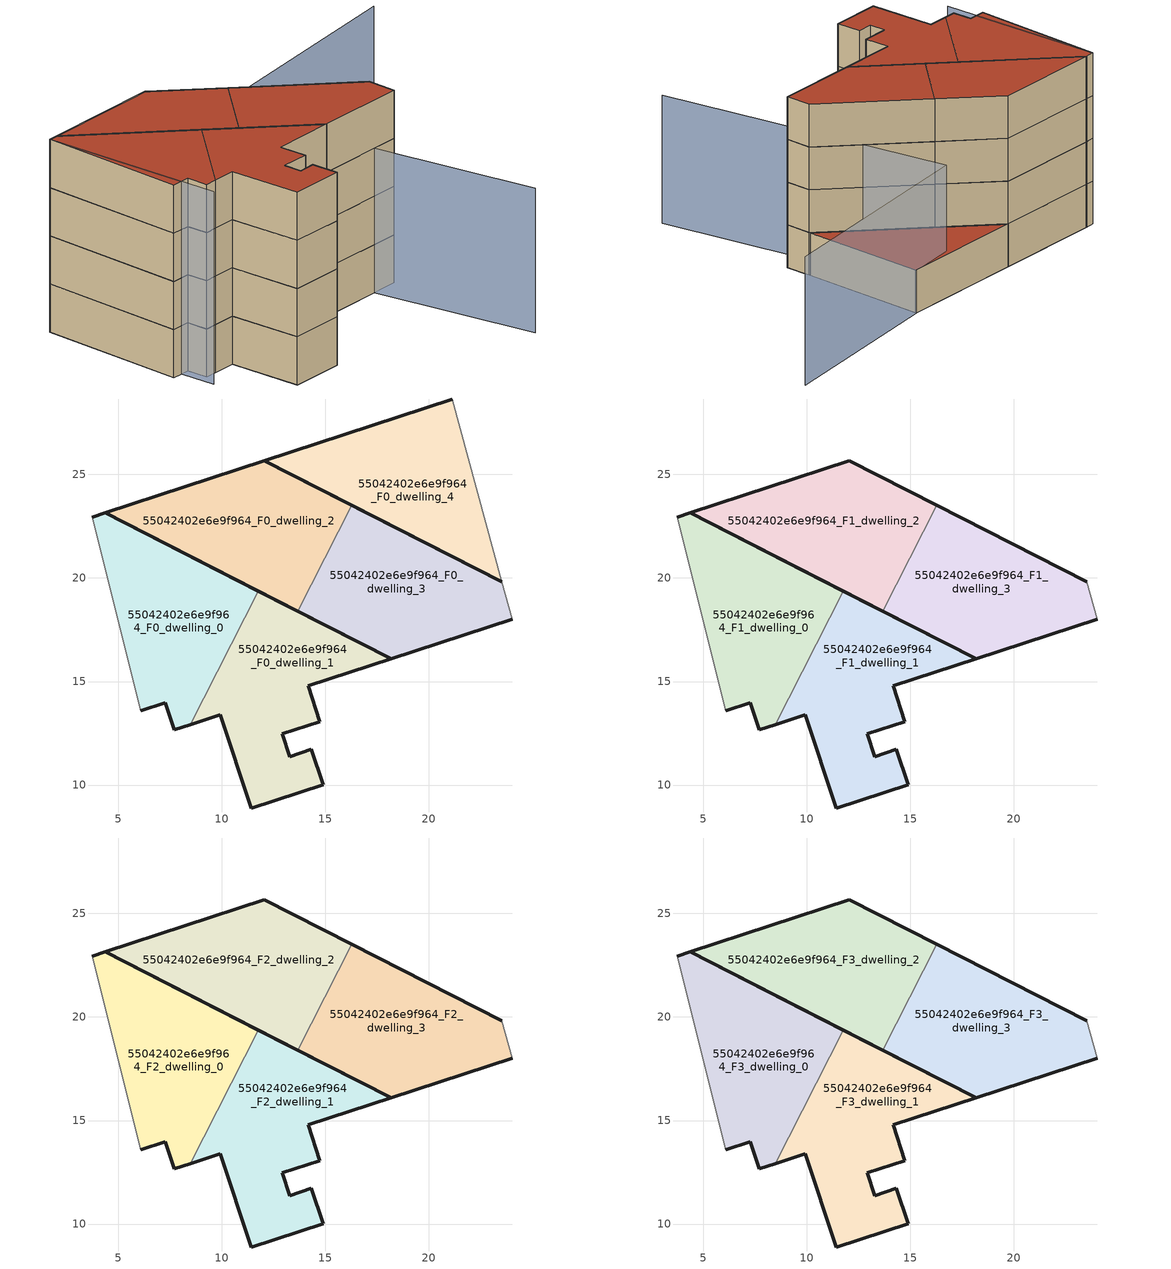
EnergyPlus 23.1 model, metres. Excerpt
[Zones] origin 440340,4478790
55042402e6e9f964_F0_dwelling_0
 floor ground (EU_floor_Construction): 8.47,12.91 11.76,19.37 4.37,23.14 3.76,22.94 6.09,13.6 7.28,13.98 7.71,12.66 z0
 wall outside (EU_wall_Construction): 3.76,22.94 4.37,23.14 11.76,19.37 / 8.47,12.91 7.71,12.66 7.28,13.98 6.09,13.6 z0:3
 wall adiabatic (EU_wall_Construction): 6.09,13.6 3.76,22.94 z0:3
 wall to 55042402e6e9f964_F0_dwelling_1 (EU_wall_Construction): 11.76,19.37 8.47,12.91 z0:3
55042402e6e9f964_F0_dwelling_1
 floor ground (EU_floor_Construction): 14.9,10.01 14.33,11.72 13.29,11.38 12.93,12.48 14.73,13.06 14.18,14.79 18.18,16.09 11.76,19.37 8.47,12.91 9.94,13.39 11.42,8.89 z0
 wall outside (EU_wall_Construction): 11.76,19.37 18.18,16.09 14.18,14.79 14.73,13.06 12.93,12.48 13.29,11.38 14.33,11.72 14.9,10.01 11.42,8.89 9.94,13.39 8.47,12.91 z0:3
55042402e6e9f964_F0_dwelling_2
 floor ground (EU_floor_Construction): 13.67,18.39 16.28,23.5 12.05,25.66 4.37,23.14 z0
 wall outside (EU_wall_Construction): 13.67,18.39 4.37,23.14 12.05,25.66 16.28,23.5 z0:3
 wall to 55042402e6e9f964_F0_dwelling_3 (EU_wall_Construction): 16.28,23.5 13.67,18.39 z0:3
55042402e6e9f964_F0_dwelling_3
 floor ground (EU_floor_Construction): 24.02,18 23.52,19.81 16.28,23.5 13.67,18.39 18.18,16.09 z0
 wall outside (EU_wall_Construction): 16.28,23.5 23.52,19.81 / 24.02,18 18.18,16.09 13.67,18.39 z0:3
 wall adiabatic (EU_wall_Construction): 23.52,19.81 24.02,18 z0:3
55042402e6e9f964_F0_dwelling_4
 floor ground (EU_floor_Construction): 23.52,19.81 21.12,28.64 12.05,25.66 z0
 wall outside (EU_wall_Construction): 23.52,19.81 12.05,25.66 21.12,28.64 z0:3
 wall adiabatic (EU_wall_Construction): 21.12,28.64 23.52,19.81 z0:3
 roof outside (EU_roof_Construction): 21.12,28.64 23.52,19.81 12.05,25.66 z3
55042402e6e9f964_F1_dwelling_0
 floor to 55042402e6e9f964_F0_dwelling_0 (EU_floor_Construction): 8.47,12.91 11.76,19.37 4.37,23.14 3.76,22.94 6.09,13.6 7.28,13.98 7.71,12.66 z3
 wall outside (EU_wall_Construction): 3.76,22.94 4.37,23.14 11.76,19.37 / 8.47,12.91 7.71,12.66 7.28,13.98 6.09,13.6 z3:6
 wall adiabatic (EU_wall_Construction): 6.09,13.6 3.76,22.94 z3:6
 wall to 55042402e6e9f964_F1_dwelling_1 (EU_wall_Construction): 11.76,19.37 8.47,12.91 z3:6
55042402e6e9f964_F1_dwelling_1
 floor to 55042402e6e9f964_F0_dwelling_1 (EU_floor_Construction): 14.9,10.01 14.33,11.72 13.29,11.38 12.93,12.48 14.73,13.06 14.18,14.79 18.18,16.09 11.76,19.37 8.47,12.91 9.94,13.39 11.42,8.89 z3
 wall outside (EU_wall_Construction): 11.76,19.37 18.18,16.09 14.18,14.79 14.73,13.06 12.93,12.48 13.29,11.38 14.33,11.72 14.9,10.01 11.42,8.89 9.94,13.39 8.47,12.91 z3:6
55042402e6e9f964_F1_dwelling_2
 floor to 55042402e6e9f964_F0_dwelling_2 (EU_floor_Construction): 13.67,18.39 16.28,23.5 12.05,25.66 4.37,23.14 z3
 wall outside (EU_wall_Construction): 13.67,18.39 4.37,23.14 12.05,25.66 16.28,23.5 z3:6
 wall to 55042402e6e9f964_F1_dwelling_3 (EU_wall_Construction): 16.28,23.5 13.67,18.39 z3:6
55042402e6e9f964_F1_dwelling_3
 floor to 55042402e6e9f964_F0_dwelling_3 (EU_floor_Construction): 24.02,18 23.52,19.81 16.28,23.5 13.67,18.39 18.18,16.09 z3
 wall outside (EU_wall_Construction): 16.28,23.5 23.52,19.81 / 24.02,18 18.18,16.09 13.67,18.39 z3:6
 wall adiabatic (EU_wall_Construction): 23.52,19.81 24.02,18 z3:6
55042402e6e9f964_F2_dwelling_0
 floor to 55042402e6e9f964_F1_dwelling_0 (EU_floor_Construction): 8.47,12.91 11.76,19.37 4.37,23.14 3.76,22.94 6.09,13.6 7.28,13.98 7.71,12.66 z6
 wall outside (EU_wall_Construction): 3.76,22.94 4.37,23.14 11.76,19.37 / 8.47,12.91 7.71,12.66 7.28,13.98 6.09,13.6 z6:9
 wall adiabatic (EU_wall_Construction): 6.09,13.6 3.76,22.94 z6:9
 wall to 55042402e6e9f964_F2_dwelling_1 (EU_wall_Construction): 11.76,19.37 8.47,12.91 z6:9
55042402e6e9f964_F2_dwelling_1
 floor to 55042402e6e9f964_F1_dwelling_1 (EU_floor_Construction): 14.9,10.01 14.33,11.72 13.29,11.38 12.93,12.48 14.73,13.06 14.18,14.79 18.18,16.09 11.76,19.37 8.47,12.91 9.94,13.39 11.42,8.89 z6
 wall outside (EU_wall_Construction): 11.76,19.37 18.18,16.09 14.18,14.79 14.73,13.06 12.93,12.48 13.29,11.38 14.33,11.72 14.9,10.01 11.42,8.89 9.94,13.39 8.47,12.91 z6:9
55042402e6e9f964_F2_dwelling_2
 floor to 55042402e6e9f964_F1_dwelling_2 (EU_floor_Construction): 13.67,18.39 16.28,23.5 12.05,25.66 4.37,23.14 z6
 wall outside (EU_wall_Construction): 13.67,18.39 4.37,23.14 12.05,25.66 16.28,23.5 z6:9
 wall to 55042402e6e9f964_F2_dwelling_3 (EU_wall_Construction): 16.28,23.5 13.67,18.39 z6:9
55042402e6e9f964_F2_dwelling_3
 floor to 55042402e6e9f964_F1_dwelling_3 (EU_floor_Construction): 24.02,18 23.52,19.81 16.28,23.5 13.67,18.39 18.18,16.09 z6
 wall outside (EU_wall_Construction): 16.28,23.5 23.52,19.81 / 24.02,18 18.18,16.09 13.67,18.39 z6:9
 wall adiabatic (EU_wall_Construction): 23.52,19.81 24.02,18 z6:9
55042402e6e9f964_F3_dwelling_0
 floor to 55042402e6e9f964_F2_dwelling_0 (EU_floor_Construction): 8.47,12.91 11.76,19.37 4.37,23.14 3.76,22.94 6.09,13.6 7.28,13.98 7.71,12.66 z9
 wall outside (EU_wall_Construction): 3.76,22.94 4.37,23.14 11.76,19.37 / 8.47,12.91 7.71,12.66 7.28,13.98 6.09,13.6 z9:12
 wall adiabatic (EU_wall_Construction): 6.09,13.6 3.76,22.94 z9:12
 wall to 55042402e6e9f964_F3_dwelling_1 (EU_wall_Construction): 11.76,19.37 8.47,12.91 z9:12
 roof outside (EU_roof_Construction): 11.76,19.37 8.47,12.91 7.71,12.66 7.28,13.98 6.09,13.6 3.76,22.94 4.37,23.14 z12
55042402e6e9f964_F3_dwelling_1
 floor to 55042402e6e9f964_F2_dwelling_1 (EU_floor_Construction): 14.9,10.01 14.33,11.72 13.29,11.38 12.93,12.48 14.73,13.06 14.18,14.79 18.18,16.09 11.76,19.37 8.47,12.91 9.94,13.39 11.42,8.89 z9
 wall outside (EU_wall_Construction): 11.76,19.37 18.18,16.09 14.18,14.79 14.73,13.06 12.93,12.48 13.29,11.38 14.33,11.72 14.9,10.01 11.42,8.89 9.94,13.39 8.47,12.91 z9:12
 roof outside (EU_roof_Construction): 18.18,16.09 14.18,14.79 14.73,13.06 12.93,12.48 13.29,11.38 14.33,11.72 14.9,10.01 11.42,8.89 9.94,13.39 8.47,12.91 11.76,19.37 z12
55042402e6e9f964_F3_dwelling_2
 floor to 55042402e6e9f964_F2_dwelling_2 (EU_floor_Construction): 13.67,18.39 16.28,23.5 12.05,25.66 4.37,23.14 z9
 wall outside (EU_wall_Construction): 13.67,18.39 4.37,23.14 12.05,25.66 16.28,23.5 z9:12
 wall to 55042402e6e9f964_F3_dwelling_3 (EU_wall_Construction): 16.28,23.5 13.67,18.39 z9:12
 roof outside (EU_roof_Construction): 16.28,23.5 13.67,18.39 4.37,23.14 12.05,25.66 z12
55042402e6e9f964_F3_dwelling_3
 floor to 55042402e6e9f964_F2_dwelling_3 (EU_floor_Construction): 24.02,18 23.52,19.81 16.28,23.5 13.67,18.39 18.18,16.09 z9
 wall outside (EU_wall_Construction): 16.28,23.5 23.52,19.81 / 24.02,18 18.18,16.09 13.67,18.39 z9:12
 wall adiabatic (EU_wall_Construction): 23.52,19.81 24.02,18 z9:12
 roof outside (EU_roof_Construction): 23.52,19.81 24.02,18 18.18,16.09 13.67,18.39 16.28,23.5 z12
shading: 26.84,7.63 17.79,27.09 / 17.79,27.09 33.39,34.35 z0:9; 3.76,22.94 7.47,11.58 z0:12
[Building]
EU S2 Campaign: North Axis=0; Terrain=City; Solar Distribution=FullExterior
[Site:Location]
Madrid: Latitude=40.5; Longitude=-3.5; Time Zone=1; Elevation=609
[SizingPeriod:WeatherFileDays]
AnnualSizingPeriod: Begin Month=1; Begin Day of Month=1; End Month=12; End Day of Month=31; Day of Week for Start Day=Monday; Use Weather File Daylight Saving Period=No; Use Weather File Rain and Snow Indicators=No
[MATERIAL]
EU_InternalMass_Material: Roughness=MediumRough; Thickness=0.1; Conductivity=1; Density=1800; Specific Heat=900; Thermal Absorptance=0.9; Solar Absorptance=0.7; Visible Absorptance=0.7
[MATERIAL:NOMASS] Roughness=MediumRough; Thermal Absorptance=0.9; Solar Absorptance=0.7; Visible Absorptance=0.7
Name | Thermal Resistance
EU_wall_NoMass; EU_roof_NoMass | 2.16768
EU_floor_NoMass | 1.14339
[CONSTRUCTION]
EU_wall_Construction: EU_wall_NoMass
EU_roof_Construction: EU_roof_NoMass
EU_floor_Construction: EU_floor_NoMass
EU_InternalMass_Construction: EU_InternalMass_Material
[ZONE] Type=1; Multiplier=1; Ceiling Height=autocalculate; Floor Area=autocalculate; Part of Total Floor Area=Yes
Name | Volume
55042402e6e9f964_F0_dwelling_0; 55042402e6e9f964_F1_dwelling_0; 55042402e6e9f964_F2_dwelling_0; 55042402e6e9f964_F3_dwelling_0 | 130.896
55042402e6e9f964_F0_dwelling_1; 55042402e6e9f964_F1_dwelling_1; 55042402e6e9f964_F2_dwelling_1; 55042402e6e9f964_F3_dwelling_1 | 130.87
55042402e6e9f964_F0_dwelling_2; 55042402e6e9f964_F1_dwelling_2; 55042402e6e9f964_F2_dwelling_2; 55042402e6e9f964_F3_dwelling_2 | 130.878
55042402e6e9f964_F0_dwelling_3; 55042402e6e9f964_F1_dwelling_3; 55042402e6e9f964_F2_dwelling_3; 55042402e6e9f964_F3_dwelling_3 | 130.874
55042402e6e9f964_F0_dwelling_4 | 130.875
[INTERNALMASS] Construction=EU_InternalMass_Construction
Name | Zone or ZoneList | Surface Area
55042402e6e9f964_F0_dwelling_0_EU_InternalMass | 55042402e6e9f964_F0_dwelling_0 | 43.6338
55042402e6e9f964_F0_dwelling_1_EU_InternalMass | 55042402e6e9f964_F0_dwelling_1 | 43.6228
55042402e6e9f964_F0_dwelling_2_EU_InternalMass | 55042402e6e9f964_F0_dwelling_2 | 43.6271
55042402e6e9f964_F0_dwelling_3_EU_InternalMass | 55042402e6e9f964_F0_dwelling_3 | 43.6246
55042402e6e9f964_F0_dwelling_4_EU_InternalMass | 55042402e6e9f964_F0_dwelling_4 | 43.625
55042402e6e9f964_F1_dwelling_0_EU_InternalMass | 55042402e6e9f964_F1_dwelling_0 | 54.5359
55042402e6e9f964_F1_dwelling_1_EU_InternalMass | 55042402e6e9f964_F1_dwelling_1 | 54.5344
55042402e6e9f964_F1_dwelling_2_EU_InternalMass | 55042402e6e9f964_F1_dwelling_2 | 54.5341
55042402e6e9f964_F1_dwelling_3_EU_InternalMass | 55042402e6e9f964_F1_dwelling_3 | 54.5281
55042402e6e9f964_F2_dwelling_0_EU_InternalMass | 55042402e6e9f964_F2_dwelling_0 | 54.5359
55042402e6e9f964_F2_dwelling_1_EU_InternalMass | 55042402e6e9f964_F2_dwelling_1 | 54.5344
55042402e6e9f964_F2_dwelling_2_EU_InternalMass | 55042402e6e9f964_F2_dwelling_2 | 54.5341
55042402e6e9f964_F2_dwelling_3_EU_InternalMass | 55042402e6e9f964_F2_dwelling_3 | 54.5281
55042402e6e9f964_F3_dwelling_0_EU_InternalMass | 55042402e6e9f964_F3_dwelling_0 | 54.5359
55042402e6e9f964_F3_dwelling_1_EU_InternalMass | 55042402e6e9f964_F3_dwelling_1 | 54.5344
55042402e6e9f964_F3_dwelling_2_EU_InternalMass | 55042402e6e9f964_F3_dwelling_2 | 54.5341
55042402e6e9f964_F3_dwelling_3_EU_InternalMass | 55042402e6e9f964_F3_dwelling_3 | 54.5281
[OTHEREQUIPMENT] Fuel Type=Electricity; Design Level Calculation Method=Watts/Area; Power per Zone Floor Area=1; Fraction Latent=0; Fraction Radiant=0; Fraction Lost=0; Carbon Dioxide Generation Rate=0; EndUse Subcategory=EU_Step8_InternalGains
Name | Zone or ZoneList or Space or SpaceList | Schedule
EU_Step8_InternalGain_55042402e6e9f964_F0_dwelling_0_f000 | 55042402e6e9f964_F0_dwelling_0 | EU_Step8_GainSchedule_55042402e6e9f964_F0_dwelling_0_f000
EU_Step8_InternalGain_55042402e6e9f964_F0_dwelling_1_f000 | 55042402e6e9f964_F0_dwelling_1 | EU_Step8_GainSchedule_55042402e6e9f964_F0_dwelling_1_f000
EU_Step8_InternalGain_55042402e6e9f964_F0_dwelling_2_f000 | 55042402e6e9f964_F0_dwelling_2 | EU_Step8_GainSchedule_55042402e6e9f964_F0_dwelling_2_f000
EU_Step8_InternalGain_55042402e6e9f964_F0_dwelling_3_f000 | 55042402e6e9f964_F0_dwelling_3 | EU_Step8_GainSchedule_55042402e6e9f964_F0_dwelling_3_f000
EU_Step8_InternalGain_55042402e6e9f964_F0_dwelling_4_f000 | 55042402e6e9f964_F0_dwelling_4 | EU_Step8_GainSchedule_55042402e6e9f964_F0_dwelling_4_f000
EU_Step8_InternalGain_55042402e6e9f964_F1_dwelling_0_f000 | 55042402e6e9f964_F1_dwelling_0 | EU_Step8_GainSchedule_55042402e6e9f964_F1_dwelling_0_f000
EU_Step8_InternalGain_55042402e6e9f964_F1_dwelling_1_f000 | 55042402e6e9f964_F1_dwelling_1 | EU_Step8_GainSchedule_55042402e6e9f964_F1_dwelling_1_f000
EU_Step8_InternalGain_55042402e6e9f964_F1_dwelling_2_f000 | 55042402e6e9f964_F1_dwelling_2 | EU_Step8_GainSchedule_55042402e6e9f964_F1_dwelling_2_f000
EU_Step8_InternalGain_55042402e6e9f964_F1_dwelling_3_f000 | 55042402e6e9f964_F1_dwelling_3 | EU_Step8_GainSchedule_55042402e6e9f964_F1_dwelling_3_f000
EU_Step8_InternalGain_55042402e6e9f964_F2_dwelling_0_f000 | 55042402e6e9f964_F2_dwelling_0 | EU_Step8_GainSchedule_55042402e6e9f964_F2_dwelling_0_f000
EU_Step8_InternalGain_55042402e6e9f964_F2_dwelling_1_f000 | 55042402e6e9f964_F2_dwelling_1 | EU_Step8_GainSchedule_55042402e6e9f964_F2_dwelling_1_f000
EU_Step8_InternalGain_55042402e6e9f964_F2_dwelling_2_f000 | 55042402e6e9f964_F2_dwelling_2 | EU_Step8_GainSchedule_55042402e6e9f964_F2_dwelling_2_f000
EU_Step8_InternalGain_55042402e6e9f964_F2_dwelling_3_f000 | 55042402e6e9f964_F2_dwelling_3 | EU_Step8_GainSchedule_55042402e6e9f964_F2_dwelling_3_f000
EU_Step8_InternalGain_55042402e6e9f964_F3_dwelling_0_f000 | 55042402e6e9f964_F3_dwelling_0 | EU_Step8_GainSchedule_55042402e6e9f964_F3_dwelling_0_f000
EU_Step8_InternalGain_55042402e6e9f964_F3_dwelling_1_f000 | 55042402e6e9f964_F3_dwelling_1 | EU_Step8_GainSchedule_55042402e6e9f964_F3_dwelling_1_f000
EU_Step8_InternalGain_55042402e6e9f964_F3_dwelling_2_f000 | 55042402e6e9f964_F3_dwelling_2 | EU_Step8_GainSchedule_55042402e6e9f964_F3_dwelling_2_f000
EU_Step8_InternalGain_55042402e6e9f964_F3_dwelling_3_f000 | 55042402e6e9f964_F3_dwelling_3 | EU_Step8_GainSchedule_55042402e6e9f964_F3_dwelling_3_f000
[ZONEVENTILATION:DESIGNFLOWRATE] Schedule=EU_AlwaysOn; Design Flow Rate Calculation Method=AirChanges/Hour; Air Changes per Hour=0.480546; Ventilation Type=Natural; Fan Pressure Rise=0; Fan Total Efficiency=1; Constant Term Coefficient=1; Temperature Term Coefficient=0; Velocity Term Coefficient=0; Velocity Squared Term Coefficient=0; Minimum Indoor Temperature=-100; Maximum Indoor Temperature=100; Delta Temperature=-100; Minimum Outdoor Temperature=-100; Maximum Outdoor Temperature=100; Maximum Wind Speed=40
Name | Zone or ZoneList or Space or SpaceList
EU_ConstantAir_55042402e6e9f964_F0_dwelling_0 | 55042402e6e9f964_F0_dwelling_0
EU_ConstantAir_55042402e6e9f964_F0_dwelling_1 | 55042402e6e9f964_F0_dwelling_1
EU_ConstantAir_55042402e6e9f964_F0_dwelling_2 | 55042402e6e9f964_F0_dwelling_2
EU_ConstantAir_55042402e6e9f964_F0_dwelling_3 | 55042402e6e9f964_F0_dwelling_3
EU_ConstantAir_55042402e6e9f964_F0_dwelling_4 | 55042402e6e9f964_F0_dwelling_4
EU_ConstantAir_55042402e6e9f964_F1_dwelling_0 | 55042402e6e9f964_F1_dwelling_0
EU_ConstantAir_55042402e6e9f964_F1_dwelling_1 | 55042402e6e9f964_F1_dwelling_1
EU_ConstantAir_55042402e6e9f964_F1_dwelling_2 | 55042402e6e9f964_F1_dwelling_2
EU_ConstantAir_55042402e6e9f964_F1_dwelling_3 | 55042402e6e9f964_F1_dwelling_3
EU_ConstantAir_55042402e6e9f964_F2_dwelling_0 | 55042402e6e9f964_F2_dwelling_0
EU_ConstantAir_55042402e6e9f964_F2_dwelling_1 | 55042402e6e9f964_F2_dwelling_1
EU_ConstantAir_55042402e6e9f964_F2_dwelling_2 | 55042402e6e9f964_F2_dwelling_2
EU_ConstantAir_55042402e6e9f964_F2_dwelling_3 | 55042402e6e9f964_F2_dwelling_3
EU_ConstantAir_55042402e6e9f964_F3_dwelling_0 | 55042402e6e9f964_F3_dwelling_0
EU_ConstantAir_55042402e6e9f964_F3_dwelling_1 | 55042402e6e9f964_F3_dwelling_1
EU_ConstantAir_55042402e6e9f964_F3_dwelling_2 | 55042402e6e9f964_F3_dwelling_2
EU_ConstantAir_55042402e6e9f964_F3_dwelling_3 | 55042402e6e9f964_F3_dwelling_3
[HVACTEMPLATE:THERMOSTAT] Constant Heating Setpoint=20; Constant Cooling Setpoint=50
EU_HeatOnly_55042402e6e9f964_F0_dwelling_0; EU_HeatOnly_55042402e6e9f964_F0_dwelling_1; EU_HeatOnly_55042402e6e9f964_F0_dwelling_2; EU_HeatOnly_55042402e6e9f964_F0_dwelling_3; EU_HeatOnly_55042402e6e9f964_F0_dwelling_4; EU_HeatOnly_55042402e6e9f964_F1_dwelling_0; EU_HeatOnly_55042402e6e9f964_F1_dwelling_1; EU_HeatOnly_55042402e6e9f964_F1_dwelling_2; EU_HeatOnly_55042402e6e9f964_F1_dwelling_3; EU_HeatOnly_55042402e6e9f964_F2_dwelling_0; EU_HeatOnly_55042402e6e9f964_F2_dwelling_1; EU_HeatOnly_55042402e6e9f964_F2_dwelling_2; EU_HeatOnly_55042402e6e9f964_F2_dwelling_3; EU_HeatOnly_55042402e6e9f964_F3_dwelling_0; EU_HeatOnly_55042402e6e9f964_F3_dwelling_1; EU_HeatOnly_55042402e6e9f964_F3_dwelling_2; EU_HeatOnly_55042402e6e9f964_F3_dwelling_3
[HVACTEMPLATE:ZONE:IDEALLOADSAIRSYSTEM] System Availability Schedule=EU_AlwaysOn; Maximum Heating Supply Air Temperature=50; Minimum Cooling Supply Air Temperature=13; Maximum Heating Supply Air Humidity Ratio=0.0156; Minimum Cooling Supply Air Humidity Ratio=0.0077; Heating Limit=NoLimit; Cooling Limit=NoLimit; Heating Availability Schedule=EU_AlwaysOn; Cooling Availability Schedule=EU_CoolingOff; Dehumidification Control Type=ConstantSensibleHeatRatio; Cooling Sensible Heat Ratio=0.7; Dehumidification Setpoint=60; Humidification Control Type=None; Humidification Setpoint=30; Outdoor Air Method=None; Outdoor Air Flow Rate per Person=0.00944; Outdoor Air Flow Rate per Zone Floor Area=0; Outdoor Air Flow Rate per Zone=0; Demand Controlled Ventilation Type=None; Outdoor Air Economizer Type=NoEconomizer; Heat Recovery Type=None; Sensible Heat Recovery Effectiveness=0.7; Latent Heat Recovery Effectiveness=0.65
Name | Template Thermostat
55042402e6e9f964_F0_dwelling_0 | EU_HeatOnly_55042402e6e9f964_F0_dwelling_0
55042402e6e9f964_F0_dwelling_1 | EU_HeatOnly_55042402e6e9f964_F0_dwelling_1
55042402e6e9f964_F0_dwelling_2 | EU_HeatOnly_55042402e6e9f964_F0_dwelling_2
55042402e6e9f964_F0_dwelling_3 | EU_HeatOnly_55042402e6e9f964_F0_dwelling_3
55042402e6e9f964_F0_dwelling_4 | EU_HeatOnly_55042402e6e9f964_F0_dwelling_4
55042402e6e9f964_F1_dwelling_0 | EU_HeatOnly_55042402e6e9f964_F1_dwelling_0
55042402e6e9f964_F1_dwelling_1 | EU_HeatOnly_55042402e6e9f964_F1_dwelling_1
55042402e6e9f964_F1_dwelling_2 | EU_HeatOnly_55042402e6e9f964_F1_dwelling_2
55042402e6e9f964_F1_dwelling_3 | EU_HeatOnly_55042402e6e9f964_F1_dwelling_3
55042402e6e9f964_F2_dwelling_0 | EU_HeatOnly_55042402e6e9f964_F2_dwelling_0
55042402e6e9f964_F2_dwelling_1 | EU_HeatOnly_55042402e6e9f964_F2_dwelling_1
55042402e6e9f964_F2_dwelling_2 | EU_HeatOnly_55042402e6e9f964_F2_dwelling_2
55042402e6e9f964_F2_dwelling_3 | EU_HeatOnly_55042402e6e9f964_F2_dwelling_3
55042402e6e9f964_F3_dwelling_0 | EU_HeatOnly_55042402e6e9f964_F3_dwelling_0
55042402e6e9f964_F3_dwelling_1 | EU_HeatOnly_55042402e6e9f964_F3_dwelling_1
55042402e6e9f964_F3_dwelling_2 | EU_HeatOnly_55042402e6e9f964_F3_dwelling_2
55042402e6e9f964_F3_dwelling_3 | EU_HeatOnly_55042402e6e9f964_F3_dwelling_3
[SIZING:ZONE] Zone Cooling Design Supply Air Temperature Input Method=SupplyAirTemperature; Zone Cooling Design Supply Air Temperature=13; Zone Heating Design Supply Air Temperature Input Method=SupplyAirTemperature; Zone Heating Design Supply Air Temperature=50; Zone Cooling Design Supply Air Humidity Ratio=0.008; Zone Heating Design Supply Air Humidity Ratio=0.008; Cooling Design Air Flow Method=DesignDay; Cooling Design Air Flow Rate=0; Cooling Minimum Air Flow per Zone Floor Area=0.000762; Cooling Minimum Air Flow=0; Cooling Minimum Air Flow Fraction=0.2; Heating Design Air Flow Method=DesignDay; Heating Design Air Flow Rate=0; Heating Maximum Air Flow per Zone Floor Area=0.002032; Heating Maximum Air Flow=0.141576; Heating Maximum Air Flow Fraction=0.3; Account for Dedicated Outdoor Air System=No; Dedicated Outdoor Air System Control Strategy=NeutralSupplyAir; Dedicated Outdoor Air Low Setpoint Temperature for Design=autosize; Dedicated Outdoor Air High Setpoint Temperature for Design=autosize; Zone Load Sizing Method=Sensible Load Only No Latent Load; Zone Latent Cooling Design Supply Air Humidity Ratio Input Method=HumidityRatioDifference; Zone Cooling Design Supply Air Humidity Ratio Difference=0.005; Zone Latent Heating Design Supply Air Humidity Ratio Input Method=HumidityRatioDifference; Zone Humidification Design Supply Air Humidity Ratio Difference=0.005
55042402e6e9f964_F0_dwelling_0; 55042402e6e9f964_F0_dwelling_1; 55042402e6e9f964_F0_dwelling_2; 55042402e6e9f964_F0_dwelling_3; 55042402e6e9f964_F0_dwelling_4; 55042402e6e9f964_F1_dwelling_0; 55042402e6e9f964_F1_dwelling_1; 55042402e6e9f964_F1_dwelling_2; 55042402e6e9f964_F1_dwelling_3; 55042402e6e9f964_F2_dwelling_0; 55042402e6e9f964_F2_dwelling_1; 55042402e6e9f964_F2_dwelling_2; 55042402e6e9f964_F2_dwelling_3; 55042402e6e9f964_F3_dwelling_0; 55042402e6e9f964_F3_dwelling_1; 55042402e6e9f964_F3_dwelling_2; 55042402e6e9f964_F3_dwelling_3
[SCHEDULE:CONSTANT]
Name | Hourly Value
EU_AlwaysOn | 1
EU_CoolingOff | 0
[SCHEDULE:FILE] Column Number=1; Rows to Skip at Top=0; Number of Hours of Data=8760; Column Separator=Comma; Interpolate to Timestep=No; Minutes per Item=60; Adjust Schedule for Daylight Savings=Yes
Name | File
EU_Step8_GainSchedule_55042402e6e9f964_F0_dwelling_0_f000 | ../../schedules/55042402e6e9f964/55042402e6e9f964_F0_dwelling_0_f000_gain.csv
EU_Step8_GainSchedule_55042402e6e9f964_F0_dwelling_1_f000 | ../../schedules/55042402e6e9f964/55042402e6e9f964_F0_dwelling_1_f000_gain.csv
EU_Step8_GainSchedule_55042402e6e9f964_F0_dwelling_2_f000 | ../../schedules/55042402e6e9f964/55042402e6e9f964_F0_dwelling_2_f000_gain.csv
EU_Step8_GainSchedule_55042402e6e9f964_F0_dwelling_3_f000 | ../../schedules/55042402e6e9f964/55042402e6e9f964_F0_dwelling_3_f000_gain.csv
EU_Step8_GainSchedule_55042402e6e9f964_F0_dwelling_4_f000 | ../../schedules/55042402e6e9f964/55042402e6e9f964_F0_dwelling_4_f000_gain.csv
EU_Step8_GainSchedule_55042402e6e9f964_F1_dwelling_0_f000 | ../../schedules/55042402e6e9f964/55042402e6e9f964_F1_dwelling_0_f000_gain.csv
EU_Step8_GainSchedule_55042402e6e9f964_F1_dwelling_1_f000 | ../../schedules/55042402e6e9f964/55042402e6e9f964_F1_dwelling_1_f000_gain.csv
EU_Step8_GainSchedule_55042402e6e9f964_F1_dwelling_2_f000 | ../../schedules/55042402e6e9f964/55042402e6e9f964_F1_dwelling_2_f000_gain.csv
EU_Step8_GainSchedule_55042402e6e9f964_F1_dwelling_3_f000 | ../../schedules/55042402e6e9f964/55042402e6e9f964_F1_dwelling_3_f000_gain.csv
EU_Step8_GainSchedule_55042402e6e9f964_F2_dwelling_0_f000 | ../../schedules/55042402e6e9f964/55042402e6e9f964_F2_dwelling_0_f000_gain.csv
EU_Step8_GainSchedule_55042402e6e9f964_F2_dwelling_1_f000 | ../../schedules/55042402e6e9f964/55042402e6e9f964_F2_dwelling_1_f000_gain.csv
EU_Step8_GainSchedule_55042402e6e9f964_F2_dwelling_2_f000 | ../../schedules/55042402e6e9f964/55042402e6e9f964_F2_dwelling_2_f000_gain.csv
EU_Step8_GainSchedule_55042402e6e9f964_F2_dwelling_3_f000 | ../../schedules/55042402e6e9f964/55042402e6e9f964_F2_dwelling_3_f000_gain.csv
EU_Step8_GainSchedule_55042402e6e9f964_F3_dwelling_0_f000 | ../../schedules/55042402e6e9f964/55042402e6e9f964_F3_dwelling_0_f000_gain.csv
EU_Step8_GainSchedule_55042402e6e9f964_F3_dwelling_1_f000 | ../../schedules/55042402e6e9f964/55042402e6e9f964_F3_dwelling_1_f000_gain.csv
EU_Step8_GainSchedule_55042402e6e9f964_F3_dwelling_2_f000 | ../../schedules/55042402e6e9f964/55042402e6e9f964_F3_dwelling_2_f000_gain.csv
EU_Step8_GainSchedule_55042402e6e9f964_F3_dwelling_3_f000 | ../../schedules/55042402e6e9f964/55042402e6e9f964_F3_dwelling_3_f000_gain.csv
